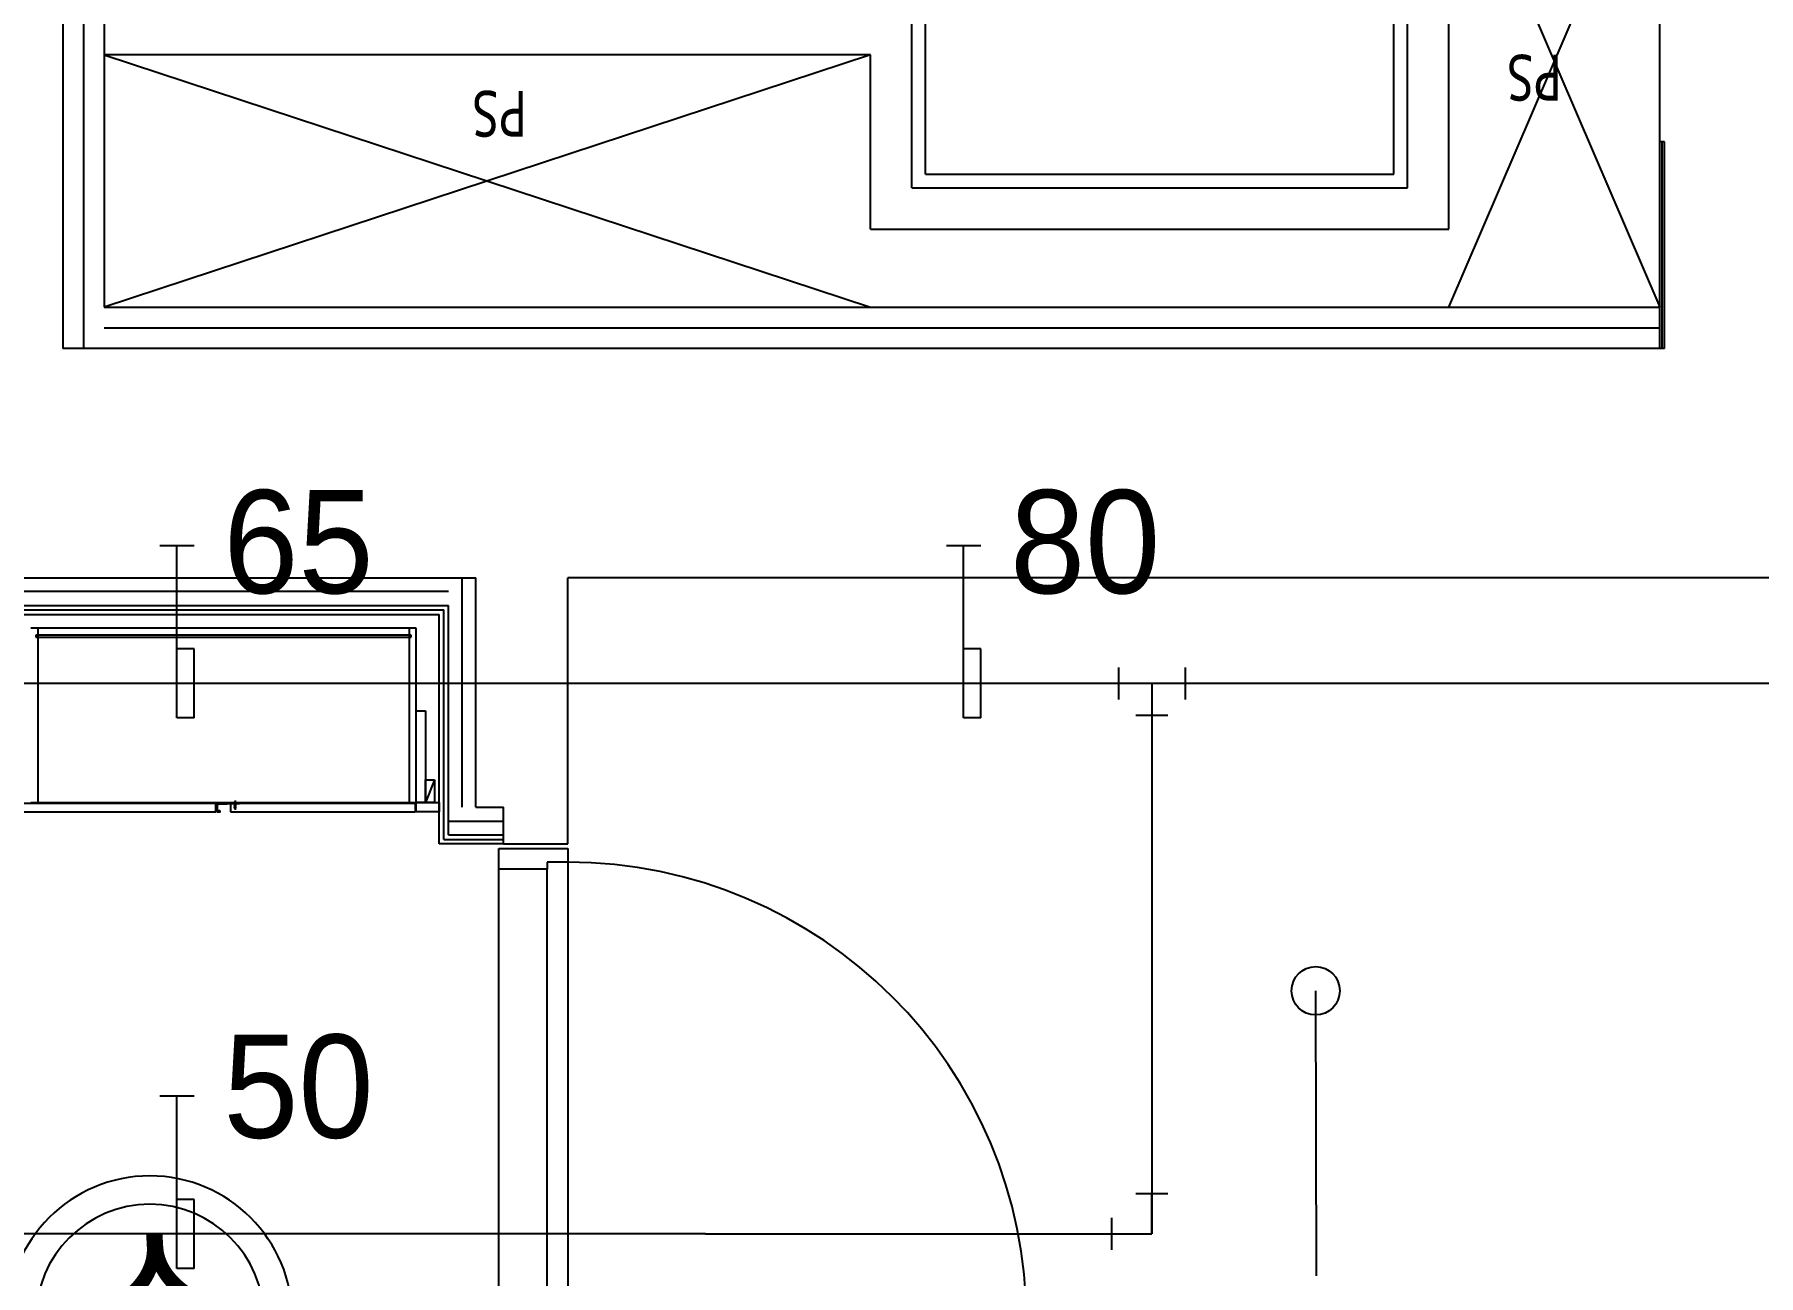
# Model space of a CAD drawing. Header units: millimetres. Extents: x 238075 to 303070, y -258150 to -205841.
# Drawn here: x 251441 to 255198, y -232482 to -229777 of the extents above; entities that cross this region are included whole.
import ezdxf
from ezdxf.enums import TextEntityAlignment as Align

# ---------------------------------------------------------------- set-up
doc = ezdxf.new("R2010")
doc.units = ezdxf.units.MM
doc.header["$LTSCALE"] = 200
for name, color, linetype in [('-소화(SP가지관)', 3, 'Continuous'), ('-소화(SP헤드하향)', 2, 'Continuous'), ('-소화(배관-SP 2차)', 1, 'Continuous'), ('L1', 1, 'Continuous'), ('L2', 2, 'Continuous'), ('L4', 4, 'Continuous'), ('TEX', 3, 'Continuous'), ('소화기1.5', 7, 'Continuous'), ('아파트', 253, 'Continuous')]:
    doc.layers.add(name, color=color, linetype=linetype)
doc.styles.add('GHS1', font='Gulim.ttf')
doc.styles.add('돋움', font='Dotum.ttf')
doc.styles.add('맑은고딕', font='malgun.ttf', dxfattribs={"width": 0.8})

# ---------------------------------------------------------------- blocks, each defined once
blk = doc.blocks.new('A$C6D054328')
at = {"layer": 'L1', "color": 1}
blk.add_circle((0, 0), 155.2, dxfattribs=at)
at = {"layer": 'L2'}
blk.add_circle((0, 0), 124.2, dxfattribs=at)
at = {"layer": 'TEX', "style": 'GHS1'}
blk.add_text('소', height=150, dxfattribs=at).set_placement((-103, -65.7))
blk = doc.blocks.new('A$C78BA73EA')
for p, q in [((0.5, 5), (0.5, 0)), ((1, 5), (0.5, 5)), ((1, 5), (1, 3)), ((1, 3), (0.5, 3)), ((1, 0), (0, 0))]:
    blk.add_line(p, q)
blk = doc.blocks.new('A$C1978247E')
at = {"color": 0}
for p, q in [((-45.1, 90), (45.1, 90)), ((0, 0), (0, 90)), ((-93.8, -45.1), (-93.8, 45.1)), ((93.8, 0), (-93.8, 0)), ((93.8, -45.1), (93.8, 45.1))]:
    blk.add_line(p, q, dxfattribs=at)
blk = doc.blocks.new('A$C476E3A35')
at = {"color": 0}
for p, q in [((112.5, 0), (0, 0)), ((0, 0), (0, -113.2)), ((112.5, 45.1), (112.5, -45.1)), ((-45.1, -113.2), (45.1, -113.2))]:
    blk.add_line(p, q, dxfattribs=at)

msp = doc.modelspace()

# ---------------------------------------------------------------- linework, layer by layer
at = {"layer": '-소화(SP가지관)', "color": 2, "ltscale": 0.25}
for p, q in [((252902.6, -231191.2, 54985.4), (250912.6, -231191.2, 54985.4)), ((252902.6, -232391.2, 54985.4), (251062.6, -232391.2, 54985.4))]:
    msp.add_line(p, q, dxfattribs=at)
at = {"layer": '-소화(SP헤드하향)'}
msp.add_circle((254232.6, -231861.2, 54985.4), 52.6, dxfattribs=at)
at = {"layer": '-소화(배관-SP 2차)', "color": 3}
for p, q in [((261002.6, -231191.2, 54985.4), (252902.6, -231191.2, 54985.4)), ((253875.5, -231191.2, 54985.4), (253875.5, -232391.1, 54985.4)), ((252902.6, -232391.1, 54985.4), (253875.5, -232391.1, 54985.4))]:
    msp.add_line(p, q, dxfattribs=at)
msp.add_line((254234.2, -232482.3, 54985.4), (254232.6, -231861.2, 54985.4))
at = {"layer": 'L4'}
for p, q in [((251502.6, -224311.2, 54985.4), (251502.6, -230461.2, 54985.4)), ((251547.6, -224681.2), (251547.6, -230461.2)), ((251592.6, -224681.2), (251592.6, -230371.2)), ((254982.6, -230011.2, 54985.4), (254982.6, -227641.2, 54985.4)), ((253352.6, -230111.2), (253352.6, -228551.2)), ((253382.6, -230081.2), (253382.6, -228541.2)), ((254402.6, -230081.2), (254402.6, -229181.2)), ((254432.6, -230111.2), (254432.6, -229211.2)), ((254522.6, -229301.2), (254982.6, -230371.2)), ((254522.6, -230371.2), (254982.6, -229301.2)), ((254522.6, -230201.2), (254522.6, -229301.2)), ((251592.6, -229731.2), (251592.6, -229821.2)), ((253262.6, -229821.2), (251592.6, -230371.2)), ((251592.6, -229821.2), (253262.6, -230371.2)), ((253262.6, -229821.2), (251592.6, -229821.2)), ((253262.6, -230201.2), (253262.6, -229821.2)), ((254982.6, -230461.2), (254982.6, -230011.2)), ((254992.6, -230011.2, 54985.4), (254982.6, -230011.2, 54985.4)), ((254987.6, -230461.2), (254987.6, -230011.2)), ((254992.6, -230461.2, 54985.4), (254992.6, -230011.2, 54985.4)), ((253352.6, -230111.2), (254432.6, -230111.2)), ((253382.6, -230081.2), (254402.6, -230081.2)), ((253262.6, -230201.2), (254522.6, -230201.2)), ((251592.6, -230371.2), (254982.6, -230371.2)), ((251592.6, -230416.2), (254982.6, -230416.2)), ((254992.6, -230461.2, 54985.4), (251502.6, -230461.2, 54985.4)), ((251002.6, -230961.2, 54985.4), (252402.6, -230961.2, 54985.4)), ((252372.6, -231461.2), (252372.6, -230961.2)), ((252402.6, -231461.2, 54985.4), (252402.6, -230961.2, 54985.4)), ((252602.6, -231541.2, 54985.4), (252602.6, -230961.2, 54985.4)), ((261072.6, -230961.2, 54985.4), (252602.6, -230961.2, 54985.4)), ((252342.6, -230991.2), (251002.6, -230991.2)), ((248602.6, -231041.2), (252322.6, -231041.2)), ((250942.6, -231021.2), (252342.6, -231021.2)), ((250942.6, -231031.2), (252332.6, -231031.2)), ((252322.6, -231541.2), (252322.6, -231041.2)), ((252332.6, -231531.2), (252332.6, -231031.2)), ((252342.6, -231521.2), (252342.6, -231021.2)), ((252272.6, -231071.2), (251432.6, -231071.2)), ((252261.6, -231086.2), (251443.6, -231086.2)), ((251443.6, -231086.2), (251443.6, -231090.2)), ((251443.6, -231090.2), (252261.6, -231090.2)), ((251447.6, -231071.2), (251447.6, -231451.2)), ((252257.6, -231451.2), (252257.6, -231071.2)), ((252261.6, -231090.2), (252261.6, -231086.2)), ((252272.6, -231451.2), (252272.6, -231071.2)), ((252272.6, -231451.2), (252272.6, -231251.2)), ((252272.6, -231251.2), (252292.6, -231251.2)), ((252292.6, -231251.2), (252292.6, -231451.2)), ((252312.6, -231401.2), (252292.6, -231451.2)), ((252292.6, -231451.2), (252292.6, -231401.2)), ((252292.6, -231401.2), (252312.6, -231401.2)), ((252312.6, -231401.2), (252312.6, -231451.2)), ((251835.6, -231453.2), (251417.6, -231453.2)), ((251432.6, -231451.2), (252272.6, -231451.2)), ((251835.6, -231471.2), (251835.6, -231453.2)), ((251837.6, -231453), (251837.6, -231469.2)), ((251887.3, -231452), (251838.6, -231452)), ((251839.4, -231466.9), (251839.4, -231455.8)), ((251844.7, -231469.1), (251840.6, -231468.4)), ((251841.4, -231453.8), (251860.6, -231453.8)), ((251845.6, -231470.2), (251845.6, -231470.1)), ((251867.6, -231453.2), (251867.6, -231471.2)), ((252270.6, -231453.2), (251867.6, -231453.2)), ((251867.6, -231454.5), (251867.6, -231453.2)), ((251867.6, -231453.2), (251877.3, -231453.2)), ((251877.6, -231451.6), (251875.1, -231451.6)), ((251875.1, -231452), (251875.1, -231451.6)), ((251877.6, -231452), (251875.1, -231452)), ((251878.7, -231452), (251876.4, -231452)), ((251876.4, -231461.6), (251876.4, -231462.2)), ((251876.5, -231452), (251876.5, -231455.5)), ((251876.5, -231456.1), (251876.5, -231456.7)), ((251876.5, -231457.3), (251876.5, -231457.8)), ((251876.5, -231458.4), (251876.5, -231459)), ((251876.5, -231459.5), (251876.5, -231460.1)), ((251876.5, -231460.7), (251876.5, -231461.1)), ((251877.1, -231463.6), (251876.8, -231462.9)), ((251877.3, -231450.6), (251877.6, -231451.1)), ((251877.3, -231453.2), (251877.6, -231452.9)), ((251877.6, -231464.5), (251877.4, -231464.1)), ((251877.6, -231446.5), (251877.6, -231466.8)), ((251877.6, -231451.1), (251877.9, -231450.6)), ((251877.6, -231451.6), (251880.1, -231451.6)), ((251877.6, -231452), (251880.1, -231452)), ((251877.6, -231452.9), (251877.9, -231453.2)), ((251877.7, -231464.3), (251877.6, -231464.5)), ((251877.9, -231453.2), (251887.6, -231453.2)), ((251878.1, -231463.3), (251877.9, -231463.9)), ((251878.6, -231462.4), (251878.4, -231462.9)), ((251878.7, -231461.4), (251878.7, -231461.8)), ((251878.8, -231452), (251878.8, -231452.6)), ((251878.8, -231453.1), (251878.8, -231454.1)), ((251878.8, -231454.6), (251878.8, -231455.2)), ((251878.8, -231455.8), (251878.8, -231456.3)), ((251878.8, -231456.9), (251878.8, -231457.5)), ((251878.8, -231458.1), (251878.8, -231458.6)), ((251878.8, -231459.2), (251878.8, -231459.7)), ((251878.8, -231460.3), (251878.8, -231460.9)), ((251880.1, -231452), (251880.1, -231451.6)), ((251887.6, -231453.2), (251887.6, -231452.3)), ((252270.6, -231471.2), (252270.6, -231453.2)), ((252292.6, -231451.2), (252272.6, -231451.2)), ((252272.6, -231451.2), (252322.6, -231451.2)), ((252272.6, -231471.2), (252272.6, -231451.2)), ((252312.6, -231451.2), (252292.6, -231451.2)), ((252322.6, -231451.2), (252322.6, -231471.2)), ((252402.6, -231461.2, 54985.4), (252462.6, -231461.2, 54985.4)), ((252462.6, -231541.2, 54985.4), (252462.6, -231461.2, 54985.4)), ((251417.6, -231471.2), (251835.6, -231471.2)), ((251839.6, -231471.2), (251844.6, -231471.2)), ((251867.6, -231471.2), (252270.6, -231471.2)), ((252322.6, -231471.2), (252272.6, -231471.2)), ((252342.6, -231491.2), (252462.6, -231491.2)), ((252462.6, -231541.2), (252322.6, -231541.2)), ((252332.6, -231531.2), (252462.6, -231531.2)), ((252342.6, -231521.2), (252462.6, -231521.2)), ((252462.6, -231541.2, 54985.4), (252602.6, -231541.2, 54985.4)), ((252452.6, -231596.2), (252452.6, -231551.2)), ((252452.6, -231551.2), (252602.6, -231551.2)), ((252602.6, -231581.2), (252557.6, -231581.2)), ((252557.6, -231581.2), (252557.6, -231596.2)), ((252602.6, -231551.2), (252602.6, -231581.2)), ((252602.6, -231581.2), (252602.6, -232581.2)), ((252452.6, -232566.2), (252452.6, -231596.2)), ((252557.6, -231596.2), (252452.6, -231596.2)), ((252557.6, -232566.2), (252557.6, -231596.2))]:
    msp.add_line(p, q, dxfattribs=at)
for centre, radius, start, end in [((251838.6, -231453), 1, 90, 180), ((251839.6, -231469.2), 2, 180, 270), ((251841.4, -231455.8), 2, 90, 180), ((251840.9, -231466.9), 1.5, 180, 260.5377), ((251844.6, -231470.2), 1, 270, 0), ((251844.6, -231470.1), 1, 0, 80.5377), ((251861.1, -231483.8), 30, 77.5561, 91.0227), ((251877.6, -231454), 3.43, 94.5021, 135.963), ((251877.6, -231454.8), 1.92, 126.2959, 140.1803), ((251876.2, -231453.6), 0.0274, 142.4754, 237.83), ((251877.6, -231456), 1.92, 126.2959, 140.1803), ((251876.2, -231454.7), 0.0274, 142.4754, 237.83), ((251877.6, -231457.1), 1.92, 126.2959, 140.1803), ((251876.2, -231455.9), 0.0274, 142.4754, 237.83), ((251877.6, -231458.2), 1.92, 126.2959, 140.1803), ((251876.2, -231457), 0.0274, 142.4754, 237.83), ((251877.6, -231459.4), 1.92, 126.2959, 140.1803), ((251876.2, -231458.2), 0.0274, 142.4754, 237.83), ((251877.6, -231460.5), 1.92, 126.2959, 140.1803), ((251876.2, -231459.3), 0.0274, 142.4754, 237.83), ((251877.6, -231461.6), 1.92, 126.2959, 140.1803), ((251876.2, -231460.4), 0.0274, 142.4754, 237.83), ((251877.7, -231462.9), 2.2, 123.2581, 136.2171), ((251876.1, -231461.4), 0.0274, 142.4754, 237.83), ((251876.3, -231461.2), 0.274, 238.6787, 251.054), ((251875, -231463.6), 2.5, 53.4202, 62.3657), ((251876.3, -231453.4), 0.274, 238.6787, 251.054), ((251874.8, -231455.9), 2.66, 50.9796, 59.6645), ((251877.2, -231451.4), 2.47, 245.545, 257.4618), ((251876.3, -231454.5), 0.274, 238.6787, 251.054), ((251874.8, -231457.1), 2.66, 50.9796, 59.6645), ((251877.2, -231452.5), 2.47, 245.545, 257.4618), ((251876.3, -231455.7), 0.274, 238.6787, 251.054), ((251874.8, -231458.2), 2.66, 50.9796, 59.6645), ((251877.2, -231453.7), 2.47, 245.545, 257.4618), ((251874.8, -231459.3), 2.66, 50.9796, 59.6645), ((251876.3, -231456.8), 0.274, 238.6787, 251.054), ((251877.2, -231454.8), 2.47, 245.545, 257.4618), ((251877.2, -231456), 2.47, 245.545, 257.4618), ((251874.8, -231460.5), 2.66, 50.9796, 59.6645), ((251876.3, -231457.9), 0.274, 238.6787, 251.054), ((251877.2, -231457.1), 2.47, 245.545, 257.4618), ((251874.8, -231461.6), 2.66, 50.9796, 59.6645), ((251876.3, -231459.1), 0.274, 238.6787, 251.054), ((251874.8, -231462.7), 2.66, 50.9796, 59.6645), ((251876.3, -231460.2), 0.274, 238.6787, 251.054), ((251877.2, -231458.2), 2.47, 245.545, 257.4618), ((251877.1, -231459.2), 2.41, 247.7565, 259.8226), ((251877.8, -231463), 1.61, 147.3073, 162.9858), ((251876.3, -231462.6), 0.0274, 142.4754, 237.83), ((251876.4, -231462.4), 0.274, 238.6787, 251.054), ((251879.4, -231457.5), 5.98, 238.5169, 244.1457), ((251877, -231461), 1.8, 247.3839, 258.4526), ((251891.6, -231417), 47.1, 251.2596, 253.6282), ((251876.6, -231462.1), 0.181, 201.1602, 232.351), ((251876.5, -231453.3), 0.0453, 189.3532, 221.7617), ((251876.7, -231453.1), 0.287, 223.4748, 239.9307), ((251891.6, -231409.2), 47.1, 251.2596, 253.6282), ((251876.5, -231454.4), 0.0453, 189.3532, 221.7617), ((251876.7, -231454.2), 0.287, 223.4748, 239.9307), ((251891.6, -231410.4), 47.1, 251.2596, 253.6282), ((251876.5, -231455.5), 0.0453, 189.3532, 221.7617), ((251876.7, -231455.4), 0.287, 223.4748, 239.9307), ((251891.6, -231411.5), 47.1, 251.2596, 253.6282), ((251876.7, -231456.5), 0.287, 223.4748, 239.9307), ((251876.5, -231456.7), 0.0453, 189.3532, 221.7617), ((251891.6, -231412.7), 47.1, 251.2596, 253.6282), ((251876.7, -231457.6), 0.287, 223.4748, 239.9307), ((251876.5, -231457.8), 0.0453, 189.3532, 221.7617), ((251891.6, -231413.8), 47.1, 251.2596, 253.6282), ((251876.7, -231458.8), 0.287, 223.4748, 239.9307), ((251876.5, -231458.9), 0.0453, 189.3532, 221.7617), ((251891.6, -231414.9), 47.1, 251.2596, 253.6282), ((251876.7, -231459.9), 0.287, 223.4748, 239.9307), ((251876.5, -231460.1), 0.0453, 189.3532, 221.7617), ((251891.6, -231416.1), 47.1, 251.2596, 253.6282), ((251876.5, -231461.1), 0.0453, 189.3532, 221.7617), ((251878, -231459), 2.58, 236.2379, 249.1426), ((251876.7, -231461), 0.195, 211.2156, 231.1789), ((251877.9, -231460.2), 2.49, 235.9497, 250.3273), ((251878.1, -231451), 2.77, 237.5365, 249.9751), ((251878.1, -231452.1), 2.77, 237.5365, 249.9751), ((251878.1, -231453.3), 2.77, 237.5365, 249.9751), ((251878.1, -231454.4), 2.77, 237.5365, 249.9751), ((251878.1, -231455.5), 2.77, 237.5365, 249.9751), ((251878.1, -231456.7), 2.77, 237.5365, 249.9751), ((251878.1, -231457.8), 2.77, 237.5365, 249.9751), ((251880.1, -231441.3), 13, 254.6539, 262.9632), ((251880.1, -231442.4), 13, 254.6539, 262.9632), ((251880.1, -231443.6), 13, 254.6539, 262.9632), ((251880.1, -231444.7), 13, 254.6539, 262.9632), ((251880.1, -231445.8), 13, 254.6539, 262.9632), ((251880.1, -231447), 13, 254.6539, 262.9632), ((251880.1, -231448.1), 13, 254.6539, 262.9632), ((251879.8, -231450.1), 11.9, 254.4577, 263.5466), ((251880.1, -231450.2), 13, 254.6539, 262.769), ((251891.6, -231418.1), 47.1, 251.6928, 253.3718), ((251877.7, -231464.2), 0.766, 135.3945, 151.8714), ((251877, -231463.8), 0.0219, 142.4754, 237.83), ((251877.4, -231463.3), 0.658, 235.791, 246.5211), ((251878.8, -231462), 2.53, 225.95, 236.9742), ((251881, -231442.6), 11.7, 250.6647, 259.0887), ((251881, -231443.7), 11.7, 250.6647, 259.0887), ((251881, -231444.9), 11.7, 250.6647, 259.0887), ((251881, -231446), 11.7, 250.6647, 259.0887), ((251881, -231447.1), 11.7, 250.6647, 259.0887), ((251881, -231448.3), 11.7, 250.6647, 259.0887), ((251881, -231449.4), 11.7, 250.6647, 259.0887), ((251880.8, -231450.4), 11.6, 251.3396, 259.7903), ((251880.9, -231451.5), 11.7, 250.6647, 257.3578), ((251877.5, -231463.4), 0.413, 215.2208, 230.3621), ((251877.9, -231461.9), 2.09, 248.0967, 268.9485), ((251877.3, -231461.9), 9.48, 81.2422, 90.5794), ((251880.1, -231439.8), 13, 257.0383, 262.9632), ((251865.8, -231482.4), 32, 66.9333, 69.1192), ((251878.9, -231459.8), 4.25, 247.3602, 256.477), ((251888.8, -231428.2), 37.7, 252.4349, 252.792), ((251877.6, -231464.3), 0.0741, 351.6708, 70.755), ((251876.2, -231462.1), 2.64, 304.5139, 311.5827), ((251877.6, -231454), 3.43, 44.037, 85.4979), ((251878.1, -231463.8), 0.29, 191.5405, 223.2615), ((251877.9, -231464.3), 0.222, 71.4153, 88.2668), ((251877.9, -231464.1), 0.0219, 306.0583, 41.4129), ((251876.2, -231460.9), 3.14, 307.1362, 314.9853), ((251878, -231463.4), 0.0996, 14.72, 57.7986), ((251878, -231455.8), 1.41, 61.997, 76.8111), ((251878, -231457), 1.41, 61.997, 76.8111), ((251878, -231458.1), 1.41, 61.997, 76.8111), ((251878, -231459.2), 1.41, 61.997, 76.8111), ((251878, -231460.4), 1.41, 61.997, 76.8111), ((251878, -231461.5), 1.41, 61.997, 76.8111), ((251878, -231462.6), 1.41, 61.997, 76.8111), ((251878.1, -231463.1), 0.907, 59.0931, 76.1438), ((251877.6, -231454.8), 2.05, 58.0235, 68.3527), ((251879.9, -231462.3), 1.6, 200.8294, 207.4994), ((251878.4, -231463.1), 0.0274, 314.3398, 49.6944), ((251878.4, -231455.2), 2.51, 75.028, 86.4356), ((251878.4, -231456.7), 2.51, 75.028, 86.4356), ((251878.4, -231457.8), 2.51, 75.028, 86.4356), ((251878.4, -231459), 2.51, 75.028, 86.4356), ((251878.4, -231460.1), 2.51, 75.028, 86.4356), ((251878.4, -231461.2), 2.51, 75.028, 86.4356), ((251878.4, -231462.4), 2.51, 75.028, 86.4356), ((251878.4, -231463.5), 2.51, 75.028, 86.4356), ((251877.9, -231466.4), 4.54, 78.0312, 82.3901), ((251878.5, -231462.5), 0.185, 34.2242, 59.4128), ((251876.4, -231460.2), 3.14, 315.2519, 323.1209), ((251878.6, -231462.4), 0.0453, 9.3532, 41.7617), ((251878.7, -231453.2), 0.0453, 9.3532, 41.7617), ((251878.6, -231453.3), 0.235, 42.5581, 62.6571), ((251878.7, -231454.7), 0.0453, 9.3532, 41.7617), ((251878.6, -231454.8), 0.235, 42.5581, 62.6571), ((251878.6, -231455.9), 0.235, 42.5581, 62.6571), ((251878.7, -231455.8), 0.0453, 9.3532, 41.7617), ((251878.6, -231457.1), 0.235, 42.5581, 62.6571), ((251878.7, -231456.9), 0.0453, 9.3532, 41.7617), ((251878.6, -231458.2), 0.235, 42.5581, 62.6571), ((251878.7, -231458.1), 0.0453, 9.3532, 41.7617), ((251878.6, -231459.3), 0.235, 42.5581, 62.6571), ((251878.7, -231459.2), 0.0453, 9.3532, 41.7617), ((251878.6, -231460.5), 0.235, 42.5581, 62.6571), ((251878.7, -231460.3), 0.0453, 9.3532, 41.7617), ((251877.9, -231460.4), 1.41, 303.9183, 325.9793), ((251878.6, -231461.6), 0.235, 53.52, 62.6571), ((251879.3, -231461.5), 0.707, 210.6187, 232.4546), ((251880.4, -231450.5), 2.66, 230.9796, 239.6645), ((251876.6, -231450.9), 3.14, 313.8181, 323.1209), ((251880.4, -231452), 2.66, 230.9796, 239.6645), ((251876.6, -231452.4), 3.14, 313.8181, 323.1209), ((251880.4, -231453.1), 2.66, 230.9796, 239.6645), ((251876.6, -231453.6), 3.14, 313.8181, 323.1209), ((251880.4, -231454.3), 2.66, 230.9796, 239.6645), ((251876.6, -231454.7), 3.14, 313.8181, 323.1209), ((251880.4, -231455.4), 2.66, 230.9796, 239.6645), ((251876.6, -231455.9), 3.14, 313.8181, 323.1209), ((251880.4, -231456.5), 2.66, 230.9796, 239.6645), ((251876.6, -231457), 3.14, 313.8181, 323.1209), ((251880.4, -231457.7), 2.66, 230.9796, 239.6645), ((251876.6, -231458.1), 3.14, 313.8181, 323.1209), ((251880.4, -231458.8), 2.66, 230.9796, 239.6645), ((251878.7, -231462.3), 0.274, 58.6787, 71.054), ((251878.9, -231462.1), 0.0274, 322.4754, 57.83), ((251878.9, -231453), 0.274, 58.6787, 71.054), ((251878.9, -231454.5), 0.274, 58.6787, 71.054), ((251878.9, -231455.7), 0.274, 58.6787, 71.054), ((251878.9, -231456.8), 0.274, 58.6787, 71.054), ((251878.9, -231457.9), 0.274, 58.6787, 71.054), ((251878.9, -231459.1), 0.274, 58.6787, 71.054), ((251878.9, -231460.2), 0.274, 58.6787, 71.054), ((251878.9, -231461.3), 0.274, 58.6787, 71.054), ((251879.1, -231452.8), 0.0274, 322.4754, 57.83), ((251879.1, -231454.3), 0.0274, 322.4754, 57.83), ((251879.1, -231455.4), 0.0274, 322.4754, 57.83), ((251879.1, -231456.6), 0.0274, 322.4754, 57.83), ((251879.1, -231457.7), 0.0274, 322.4754, 57.83), ((251879.1, -231458.9), 0.0274, 322.4754, 57.83), ((251879.1, -231460), 0.0274, 322.4754, 57.83), ((251879.1, -231461.1), 0.0274, 322.4754, 57.83), ((251887.3, -231452.3), 0.3, 0, 90), ((252602.6, -232581.2), 1000, 0, 90)]:
    msp.add_arc(centre, radius, start, end, dxfattribs=at)
at = {"layer": '아파트'}
msp.add_circle((263075.4, -230841.1, 54985.4), 25000, dxfattribs=at)

# ---------------------------------------------------------------- block references
at = {"layer": '-소화(SP가지관)', "color": 2, "ltscale": 0.25, "rotation": 180}
for name, p, xscale, yscale, zscale in [('A$C1978247E', (253875.5, -231191.2, 54985.4), -0.773119999980927, 0.773119999980927, 0.773119999980927), ('A$C476E3A35', (253875.5, -232391.1, 54985.4), 0.7731199999823013, 0.7731199999823013, 0.7731199999823013)]:
    msp.add_blockref(name, p, dxfattribs=dict(at, xscale=xscale, yscale=yscale, zscale=zscale))
at = {"xscale": -75, "yscale": 75, "zscale": 75, "rotation": 180}
for p in [(251713.5, -230891.2, 54985.4), (253427.9, -230891.2, 54985.4), (251713.5, -232091.2, 54985.4)]:
    msp.add_blockref('A$C78BA73EA', p, dxfattribs=at)
at = {"layer": '소화기1.5', "xscale": -1.999999999999999, "yscale": 1.999999999999999, "zscale": 2, "rotation": 3.099144874120856}
msp.add_blockref('A$C6D054328', (251692.1, -232575, 54985.4), dxfattribs=at)

# ---------------------------------------------------------------- texts
at = {"layer": 'L4', "style": '맑은고딕', "width": 0.8}
for p in [(254709.8, -229871.3), (252454.8, -229949.9)]:
    msp.add_text('PS', height=100, rotation=180, dxfattribs=at).set_placement(p, align=Align.MIDDLE_CENTER)
at = {"layer": 'TEX', "style": '돋움'}
for s, p in [('65', (251852.2, -230994.9, 54985.4)), ('80', (253566.5, -230994.9, 54985.4)), ('50', (251852.2, -232181.6, 54985.4))]:
    msp.add_text(s, height=225, dxfattribs=at).set_placement(p)

doc.saveas('drawing.dxf')
